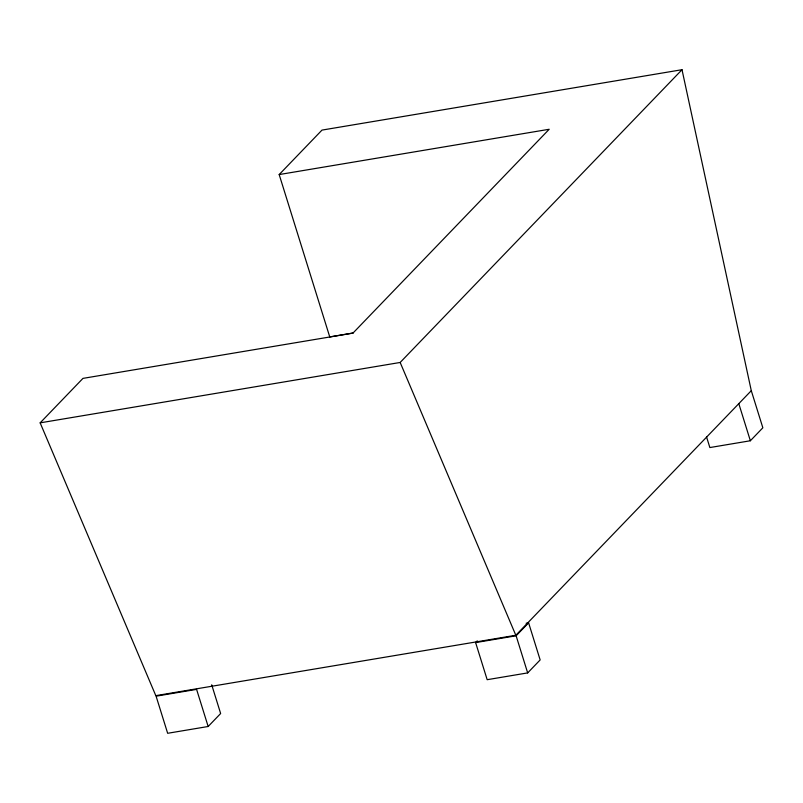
<?xml version="1.0" encoding="UTF-8"?>
<svg xmlns="http://www.w3.org/2000/svg" width="803" height="803" viewBox="0 0 803 803"><rect width="100%" height="100%" fill="white"/><g stroke="black" fill="none" stroke-linecap="round" stroke-linejoin="round"><path stroke-width="1.2" d="M279.183 174.562L321.993 130.096L682.008 69.71L751.287 390.68L515.827 635.263L155.812 695.649L40.15 422.85L82.96 378.384L352.979 333.094L549.192 129.273L279.183 174.562L329.752 336.929L353.179 332.994M40.15 422.85L400.165 362.464L682.008 69.71M208.158 726.494L196.594 689.386L156.093 696.181L167.656 733.29L208.158 726.494L220.644 713.526L211.701 684.798M526.146 623.238L528.605 622.827L540.158 659.936L527.671 672.904L487.17 679.699L475.617 642.591L477.273 640.854M475.617 642.591L516.118 635.795L528.605 622.827M706.51 436.782L709.862 447.552L750.363 440.757L762.85 427.788L751.287 390.68M400.165 362.464L515.827 635.263M738.8 403.648L750.363 440.757M516.118 635.795L527.671 672.904"/></g></svg>
